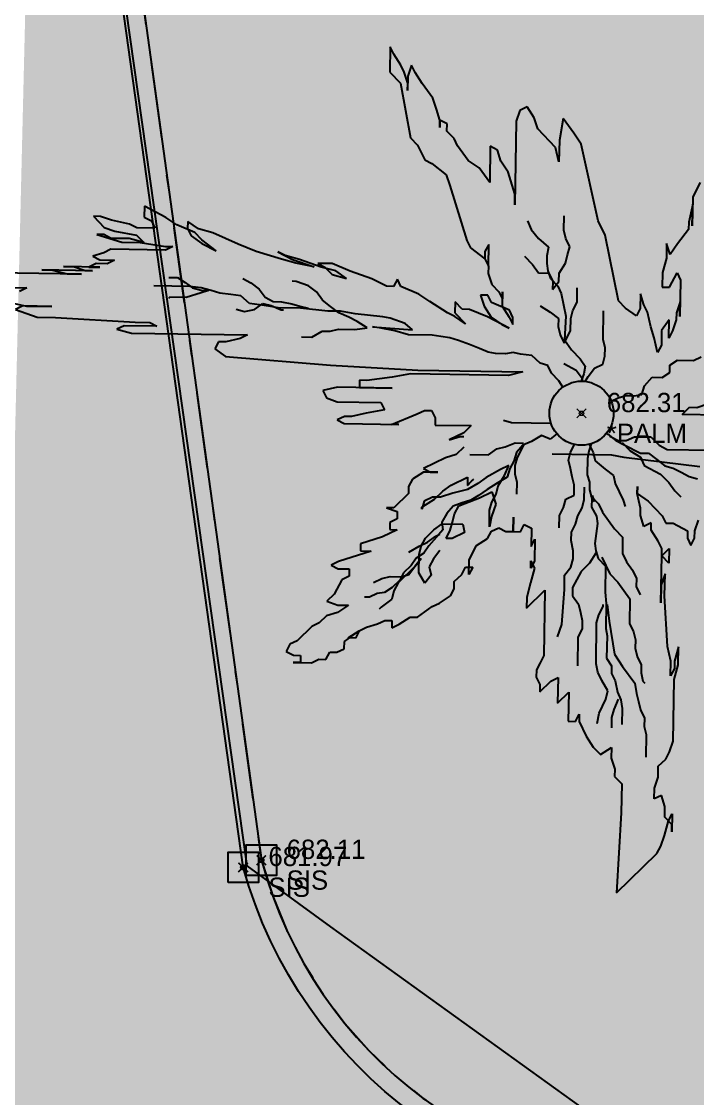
# Model space of a CAD drawing. Extents: x 350769 to 354978, y 6304672 to 6307963.
# Drawn here: x 352781.77 to 352786.23, y 6305576.88 to 6305583.98 of the extents above; entities that cross this region are included whole.
import ezdxf

# ---------------------------------------------------------------- set-up
doc = ezdxf.new("R2010")
doc.units = 0
doc.header["$PDMODE"] = 35
doc.header["$PDSIZE"] = 0.03
doc.linetypes.add('CONTINUOS', pattern=[0])
doc.linetypes.add('JPG_DASHDOT', pattern=[1, 0.5, -0.25, 0, -0.25])
doc.layers.get('0').update_dxf_attribs({"linetype": 'CONTINUOUS'})
for name, color, linetype in [('03_S2_Pav ext_Borde vereda', 7, 'CONTINUOUS'), ('1-PAVIMENTO', 161, 'CONTINUOUS'), ('1-SOLERA', 212, 'CONTINUOUS'), ('C-TINN', 5, 'CONTINUOUS'), ('C-TOPO-MINR', 8, 'CONTINUOUS'), ('TOP-URB-SOLERAS', 2, 'JPG_DASHDOT'), ('V-NODE DIC 2005', 4, 'CONTINUOUS'), ('V-NODE-TEXT DIC 2005', 2, 'CONTINUOUS'), ('Z-PALM', 253, 'CONTINUOUS')]:
    doc.layers.add(name, color=color, linetype=linetype)
doc.layers.add('0_ASD_TOPOGRAFIA_ELEMENTOS', color=9, linetype='CONTINUOS', lineweight=5, true_color=0xbdbdbd)

# ---------------------------------------------------------------- blocks, each defined once
blk = doc.blocks.new('PALM')
at = {"layer": 'Z-PALM', "color": 9, "true_color": 0xbdbdbd}
for p, q in [((-1.2753, 2.3462), (-1.2992, 2.394)), ((-1.2992, 2.394), (-1.2992, 2.2266)), ((-1.2275, 2.2744), (-1.2753, 2.3462)), ((-1.2035, 2.2266), (-1.2275, 2.2744)), ((-1.1557, 2.2744), (-1.1796, 2.2027)), ((-1.1317, 2.2266), (-1.1557, 2.2744)), ((-1.2992, 2.2266), (-1.2275, 2.1548)), ((-1.1796, 2.1548), (-1.2035, 2.2266)), ((-1.1796, 2.2027), (-1.1796, 2.107)), ((-1.0839, 2.1548), (-1.1317, 2.2266)), ((-1.2275, 2.1548), (-1.1557, 1.7961)), ((-1.1796, 2.107), (-1.1796, 2.1548)), ((-1.0121, 2.0592), (-1.0839, 2.1548)), ((-0.9882, 1.9874), (-1.0121, 2.0592)), ((-0.9642, 1.9157), (-0.9882, 1.9874)), ((-0.4378, 1.9874), (-0.4618, 1.9157)), ((-0.39, 2.0113), (-0.4378, 1.9874)), ((-0.3421, 1.9396), (-0.39, 2.0113)), ((-0.9164, 1.8918), (-0.9642, 1.9157)), ((-0.9642, 1.9157), (-0.9642, 1.8678)), ((-0.9642, 1.8678), (-0.9642, 1.9157)), ((-0.4618, 1.9157), (-0.4618, 1.3656)), ((-0.3182, 1.8678), (-0.3421, 1.9396)), ((-0.1507, 1.9396), (-0.1746, 1.7961)), ((-0.0789, 1.8439), (-0.1507, 1.9396)), ((-0.9164, 1.8439), (-0.9164, 1.8918)), ((-0.1986, 1.7483), (-0.3182, 1.8678)), ((-1.1557, 1.7961), (-1.1078, 1.7483)), ((-0.8685, 1.7961), (-0.9164, 1.8439)), ((-0.8446, 1.7483), (-0.8685, 1.7961)), ((-0.1746, 1.7961), (-0.1746, 1.6526)), ((-0.0311, 1.7722), (-0.0789, 1.8439)), ((-1.1078, 1.7483), (-1.06, 1.6526)), ((-0.7728, 1.6526), (-0.8446, 1.7483)), ((-0.5814, 1.7243), (-0.6293, 1.7483)), ((-0.6293, 1.7483), (-0.6293, 1.5091)), ((-0.5575, 1.6526), (-0.5814, 1.7243)), ((-0.1746, 1.6526), (-0.1986, 1.7483)), ((0.0886, 1.2699), (-0.0311, 1.7722)), ((-1.06, 1.6526), (-1.0121, 1.6287)), ((-0.701, 1.6048), (-0.7728, 1.6526)), ((-0.5096, 1.5808), (-0.5575, 1.6526)), ((-1.0121, 1.6287), (-0.9164, 1.5569)), ((-0.6293, 1.5091), (-0.701, 1.6048)), ((-0.4618, 1.4374), (-0.5096, 1.5808)), ((-0.9164, 1.5569), (-0.8925, 1.4852)), ((0.7586, 1.533), (0.7107, 1.4374)), ((-0.8925, 1.4852), (-0.7728, 1.1264)), ((-0.4618, 1.3656), (-0.4618, 1.4374)), ((0.7107, 1.4374), (0.7107, 1.246)), ((0.7107, 1.3895), (0.6868, 1.2699)), ((0.7107, 1.246), (0.7107, 1.3895)), ((-2.7588, 1.246), (-2.9024, 1.3178)), ((-2.9024, 1.3178), (-2.9024, 1.246)), ((-0.1353, 1.2036), (-0.1353, 1.2983)), ((-3.1895, 1.246), (-3.2374, 1.246)), ((-3.2374, 1.246), (-3.1656, 1.1743)), ((-3.1178, 1.2221), (-3.1895, 1.246)), ((-2.9981, 1.1982), (-3.1178, 1.2221)), ((-2.9024, 1.246), (-2.8545, 1.2221)), ((-2.8545, 1.2221), (-2.8306, 1.1743)), ((-2.6871, 1.1982), (-2.7588, 1.246)), ((-2.5435, 1.1743), (-2.6153, 1.2221)), ((-2.6153, 1.2221), (-2.6153, 1.1743)), ((-0.3755, 1.2623), (-0.3508, 1.2048)), ((0.1364, 1.1743), (0.0886, 1.2699)), ((0.6868, 1.2221), (0.615, 1.1264)), ((0.6868, 1.2699), (0.6868, 1.2221)), ((-3.1656, 1.1743), (-3.0938, 1.1504)), ((-3.0938, 1.1504), (-2.9503, 1.1264)), ((-2.9503, 1.1743), (-2.9981, 1.1982)), ((-2.8306, 1.1743), (-2.9503, 1.1743)), ((-2.5674, 1.1504), (-2.6871, 1.1982)), ((-2.6153, 1.1743), (-2.5913, 1.1264)), ((-2.5196, 1.1025), (-2.5674, 1.1504)), ((-2.4478, 1.1504), (-2.5435, 1.1743)), ((-2.2803, 1.0786), (-2.4478, 1.1504)), ((-0.3508, 1.2048), (-0.3015, 1.1473)), ((-0.3015, 1.1473), (-0.2358, 1.0899)), ((-0.1218, 1.1495), (-0.1353, 1.2036)), ((-0.0947, 1.0954), (-0.1218, 1.1495)), ((0.2321, 0.7438), (0.1364, 1.1743)), ((-3.1656, 1.1264), (-3.2135, 1.1264)), ((-3.2135, 1.1264), (-3.046, 1.0786)), ((-3.1178, 1.1025), (-3.1656, 1.1264)), ((-2.9981, 1.1025), (-3.1178, 1.1025)), ((-3.046, 1.0786), (-2.9263, 1.0786)), ((-2.9024, 1.0786), (-2.9981, 1.1025)), ((-2.9503, 1.1264), (-2.9024, 1.0786)), ((-2.9263, 1.0786), (-2.7588, 1.0547)), ((-2.5913, 1.1264), (-2.5196, 1.0786)), ((-2.4238, 1.0308), (-2.5196, 1.1025)), ((-2.5196, 1.0786), (-2.4238, 1.0308)), ((-2.1606, 1.0308), (-2.2803, 1.0786)), ((-0.7728, 1.1264), (-0.7489, 1.0786)), ((-0.7489, 1.0786), (-0.6532, 1.0069)), ((-0.6293, 1.1025), (-0.6532, 1.0547)), ((-0.6293, 0.959), (-0.6293, 1.1025)), ((-0.2358, 1.0899), (-0.244, 1.0324)), ((-0.1082, 1.0413), (-0.0947, 1.0954)), ((0.5671, 1.0547), (0.5432, 1.1264)), ((0.5432, 1.1264), (0.5432, 1.0308)), ((0.615, 1.1264), (0.5671, 1.0547)), ((-3.1656, 1.0069), (-3.2374, 0.983)), ((-3.1178, 1.0308), (-3.1656, 1.0069)), ((-2.7588, 1.0308), (-3.1178, 1.0308)), ((-2.7588, 1.0547), (-2.711, 1.0547)), ((-2.711, 1.0547), (-2.7588, 1.0308)), ((-1.9931, 0.983), (-2.1606, 1.0308)), ((-1.9692, 1.0069), (-2.0171, 1.0308)), ((-2.0171, 1.0308), (-1.9214, 0.983)), ((-1.8735, 0.983), (-1.9692, 1.0069)), ((-0.6532, 1.0547), (-0.6532, 1.0069)), ((-0.6532, 1.0069), (-0.6293, 0.959)), ((-0.6532, 1.0069), (-0.6293, 0.959)), ((-0.3924, 1.0278), (-0.3383, 0.9737)), ((-0.244, 1.0324), (-0.244, 0.9831)), ((-0.1218, 0.9872), (-0.1082, 1.0413)), ((0.5432, 1.0308), (0.5193, 0.9351)), ((-3.2135, 0.9351), (-3.2613, 0.9112)), ((-3.2374, 0.983), (-3.1895, 0.959)), ((-3.1417, 0.9351), (-3.2135, 0.9351)), ((-3.1895, 0.959), (-3.0938, 0.959)), ((-3.0938, 0.959), (-3.1417, 0.9351)), ((-1.8974, 0.959), (-1.9931, 0.983)), ((-1.9214, 0.983), (-1.7778, 0.9351)), ((-1.7778, 0.9351), (-1.8974, 0.959)), ((-1.7299, 0.9351), (-1.8735, 0.983)), ((-1.6582, 0.959), (-1.7539, 0.959)), ((-1.7539, 0.959), (-1.706, 0.9351)), ((-1.6342, 0.9112), (-1.7299, 0.9351)), ((-1.706, 0.9351), (-1.6582, 0.8873)), ((-1.5385, 0.9112), (-1.6582, 0.959)), ((-0.6293, 0.959), (-0.6293, 0.9112)), ((-0.3383, 0.9737), (-0.2977, 0.9196)), ((-0.244, 0.9831), (-0.2358, 0.9338)), ((-0.2358, 0.9338), (-0.2194, 0.8846)), ((-0.1624, 0.9196), (-0.1218, 0.9872)), ((0.5193, 0.9351), (0.5193, 0.8395)), ((0.5671, 0.8395), (0.615, 0.9351)), ((0.615, 0.9351), (0.6389, 0.8873)), ((-3.3092, 0.8634), (-4.1945, 0.8634)), ((-3.2374, 0.8873), (-3.5724, 0.8873)), ((-3.5724, 0.8873), (-3.5006, 0.8873)), ((-3.5006, 0.8873), (-3.4049, 0.8634)), ((-3.1895, 0.9112), (-3.4288, 0.9112)), ((-3.4288, 0.9112), (-3.357, 0.9112)), ((-3.4049, 0.8634), (-3.3092, 0.8634)), ((-3.357, 0.9112), (-3.2852, 0.8873)), ((-3.2852, 0.8873), (-3.2374, 0.8873)), ((-3.2613, 0.9112), (-3.1895, 0.9112)), ((-2.7331, 0.8517), (-2.6756, 0.8517)), ((-2.6756, 0.8517), (-2.6263, 0.8189)), ((-2.246, 0.852), (-2.1919, 0.8249)), ((-1.6582, 0.8873), (-1.5624, 0.8634)), ((-1.5624, 0.8634), (-1.6342, 0.9112)), ((-1.3949, 0.8634), (-1.5385, 0.9112)), ((-1.2992, 0.8155), (-1.3949, 0.8634)), ((-1.2275, 0.8634), (-1.2514, 0.8155)), ((-1.2035, 0.8155), (-1.2275, 0.8634)), ((-0.6293, 0.9112), (-0.6053, 0.8395)), ((-0.2977, 0.9196), (-0.23, 0.9196)), ((-0.23, 0.9196), (-0.203, 0.8655)), ((-0.2194, 0.8846), (-0.1701, 0.8353)), ((-0.203, 0.8655), (-0.203, 0.8114)), ((-0.203, 0.8114), (-0.1624, 0.8655)), ((-0.1624, 0.8655), (-0.1624, 0.9196)), ((0.6389, 0.8873), (0.6389, 0.6481)), ((-2.5935, 0.7943), (-2.8317, 0.7943)), ((-2.6263, 0.8189), (-2.5771, 0.7861)), ((-2.5196, 0.7861), (-2.5935, 0.7943)), ((-2.5771, 0.7861), (-2.5196, 0.7696)), ((-2.4538, 0.7696), (-2.5196, 0.7861)), ((-2.1919, 0.8249), (-2.1378, 0.7844)), ((-2.1378, 0.7844), (-2.0972, 0.7303)), ((-1.8943, 0.8385), (-1.9213, 0.8385)), ((-1.8131, 0.8114), (-1.8943, 0.8385)), ((-1.759, 0.7708), (-1.8131, 0.8114)), ((-1.2514, 0.8155), (-1.2992, 0.8155)), ((-1.0839, 0.7677), (-1.2035, 0.8155)), ((-0.6053, 0.8395), (-0.5575, 0.7916)), ((-0.5575, 0.7916), (-0.5335, 0.7438)), ((-0.5335, 0.7438), (-0.5335, 0.7916)), ((-0.5335, 0.7916), (-0.5335, 0.696)), ((-0.1701, 0.8353), (-0.1455, 0.7861)), ((-0.1455, 0.7861), (-0.1126, 0.6383)), ((-0.0406, 0.7303), (-0.0406, 0.8249)), ((0.3996, 0.7199), (0.3757, 0.7916)), ((0.3757, 0.7916), (0.3757, 0.696)), ((0.5193, 0.8395), (0.5671, 0.8395)), ((-3.7638, 0.7677), (-3.6681, 0.7677)), ((-3.6681, 0.7677), (-3.7159, 0.7438)), ((-2.7249, 0.7204), (-2.7331, 0.7122)), ((-2.6181, 0.7204), (-2.7249, 0.7204)), ((-2.5196, 0.7532), (-2.6181, 0.7204)), ((-2.5196, 0.7696), (-2.4703, 0.7696)), ((-2.4703, 0.7696), (-2.5196, 0.7532)), ((-2.3963, 0.7532), (-2.4538, 0.7696)), ((-2.3224, 0.745), (-2.3963, 0.7532)), ((-2.2567, 0.7368), (-2.3224, 0.745)), ((-2.1992, 0.6875), (-2.2567, 0.7368)), ((-2.0972, 0.7303), (-2.0431, 0.7032)), ((-1.7184, 0.7167), (-1.759, 0.7708)), ((-1.6642, 0.6762), (-1.7184, 0.7167)), ((-1.0121, 0.7199), (-1.0839, 0.7677)), ((-0.8925, 0.6481), (-1.0121, 0.7199)), ((-0.7967, 0.672), (-0.8446, 0.7199)), ((-0.8446, 0.7199), (-0.8446, 0.6481)), ((-0.6293, 0.7677), (-0.6771, 0.7677)), ((-0.6771, 0.7677), (-0.6532, 0.696)), ((-0.6053, 0.7199), (-0.6293, 0.7677)), ((-0.4857, 0.672), (-0.6053, 0.7199)), ((-0.0677, 0.6762), (-0.0406, 0.7303)), ((0.28, 0.696), (0.2321, 0.7438)), ((0.4236, 0.672), (0.3996, 0.7199)), ((0.6389, 0.7438), (0.615, 0.672)), ((0.6389, 0.6481), (0.6389, 0.7438)), ((-3.7877, 0.672), (-3.6681, 0.6481)), ((-3.692, 0.6481), (-3.7399, 0.6242)), ((-3.5006, 0.6481), (-3.692, 0.6481)), ((-3.6681, 0.6481), (-3.5006, 0.6481)), ((-2.2866, 0.6491), (-2.2325, 0.6356)), ((-2.2325, 0.6356), (-2.1649, 0.6491)), ((-2.1335, 0.6793), (-2.1992, 0.6875)), ((-2.1649, 0.6491), (-2.1107, 0.6897)), ((-2.0595, 0.6711), (-2.1335, 0.6793)), ((-2.1107, 0.6897), (-2.0566, 0.6762)), ((-2.0102, 0.6629), (-2.0595, 0.6711)), ((-2.0566, 0.6762), (-1.989, 0.6491)), ((-2.0431, 0.7032), (-1.989, 0.7032)), ((-1.8624, 0.6629), (-2.0102, 0.6629)), ((-1.989, 0.7032), (-1.9213, 0.6897)), ((-1.989, 0.6491), (-1.9754, 0.6491)), ((-1.9213, 0.6897), (-1.8672, 0.6762)), ((-1.8672, 0.6762), (-1.8131, 0.6627)), ((-1.6816, 0.6465), (-1.8624, 0.6629)), ((-1.5995, 0.6465), (-1.6816, 0.6465)), ((-1.6101, 0.6356), (-1.6642, 0.6762)), ((-1.5009, 0.6301), (-1.5995, 0.6465)), ((-0.8446, 0.6242), (-0.8925, 0.6481)), ((-0.8446, 0.6481), (-0.7728, 0.5764)), ((-0.7489, 0.672), (-0.7967, 0.672)), ((-0.6293, 0.6242), (-0.7489, 0.672)), ((-0.6532, 0.696), (-0.6053, 0.6242)), ((-0.5335, 0.696), (-0.4857, 0.6242)), ((-0.4618, 0.6242), (-0.4857, 0.672)), ((-0.2841, 0.7032), (-0.2165, 0.6627)), ((-0.2165, 0.6627), (-0.1624, 0.6221)), ((-0.0812, 0.6221), (-0.0677, 0.6762)), ((0.1353, 0.4868), (0.1353, 0.6762)), ((0.3518, 0.6481), (0.28, 0.696)), ((0.3757, 0.696), (0.3518, 0.6481)), ((0.4475, 0.5764), (0.4236, 0.672)), ((0.615, 0.672), (0.615, 0.6242)), ((-3.7399, 0.6242), (-3.5963, 0.5764)), ((-3.5963, 0.5764), (-3.4767, 0.5764)), ((-3.4767, 0.5764), (-2.9503, 0.5525)), ((-1.5425, 0.6086), (-1.6101, 0.6356)), ((-1.4883, 0.5815), (-1.5425, 0.6086)), ((-1.3202, 0.6136), (-1.5009, 0.6301)), ((-1.4207, 0.5409), (-1.4883, 0.5815)), ((-1.2709, 0.6054), (-1.3202, 0.6136)), ((-1.1723, 0.5726), (-1.2709, 0.6054)), ((-1.123, 0.5315), (-1.1723, 0.5726)), ((-0.7728, 0.5764), (-0.8446, 0.6242)), ((-0.4857, 0.5525), (-0.6293, 0.6242)), ((-0.6053, 0.6242), (-0.5335, 0.5764)), ((-0.5335, 0.5764), (-0.4857, 0.5525)), ((-0.4857, 0.6242), (-0.4618, 0.5764)), ((-0.4618, 0.5764), (-0.4618, 0.6242)), ((-0.1624, 0.6221), (-0.1624, 0.568)), ((-0.1624, 0.568), (-0.1488, 0.5139)), ((-0.1126, 0.6383), (-0.1208, 0.4823)), ((-0.0812, 0.5409), (-0.0812, 0.6221)), ((0.4714, 0.5046), (0.4475, 0.5764)), ((0.5671, 0.6242), (0.5193, 0.5525)), ((0.5671, 0.5046), (0.5671, 0.6242)), ((0.615, 0.6242), (0.5911, 0.5525)), ((-3.022, 0.5286), (-3.0699, 0.5046)), ((-3.0699, 0.5046), (-2.9742, 0.4807)), ((-2.8067, 0.5286), (-3.022, 0.5286)), ((-2.9503, 0.5525), (-2.8545, 0.5525)), ((-2.8545, 0.5525), (-2.8067, 0.5286)), ((-1.786, 0.4733), (-1.7184, 0.5139)), ((-1.7184, 0.5139), (-1.6642, 0.5139)), ((-1.6642, 0.5139), (-1.6101, 0.5274)), ((-1.6101, 0.5274), (-1.5019, 0.5274)), ((-1.5019, 0.5274), (-1.4207, 0.5409)), ((-1.3284, 0.5397), (-1.3859, 0.5479)), ((-1.3859, 0.5479), (-1.123, 0.5315)), ((-1.238, 0.5233), (-1.3284, 0.5397)), ((-1.1477, 0.4987), (-1.238, 0.5233)), ((-0.9916, 0.4987), (-1.1477, 0.4987)), ((-0.9341, 0.4905), (-0.9916, 0.4987)), ((-0.1488, 0.5139), (-0.1218, 0.4598)), ((-0.1218, 0.4598), (-0.0812, 0.5409)), ((0.4954, 0.409), (0.4714, 0.5046)), ((0.5193, 0.5525), (0.5193, 0.4568)), ((0.5911, 0.5525), (0.5671, 0.5046)), ((-2.9742, 0.4807), (-2.2085, 0.4807)), ((-2.3999, 0.4329), (-2.4238, 0.3851)), ((-2.3521, 0.4329), (-2.3999, 0.4329)), ((-2.2563, 0.4568), (-2.3521, 0.4329)), ((-2.2085, 0.4807), (-2.2563, 0.4568)), ((-1.8537, 0.4733), (-1.786, 0.4733)), ((-0.8766, 0.4823), (-0.9341, 0.4905)), ((-0.8191, 0.4658), (-0.8766, 0.4823)), ((-0.7451, 0.4412), (-0.8191, 0.4658)), ((-0.6794, 0.4166), (-0.7451, 0.4412)), ((-0.1208, 0.4823), (-0.0715, 0.4166)), ((0.1488, 0.4328), (0.1353, 0.4868)), ((0.1488, 0.3787), (0.1488, 0.4328)), ((0.5193, 0.4568), (0.4954, 0.409)), ((-2.4238, 0.3851), (-2.3521, 0.3372)), ((-0.6219, 0.3919), (-0.6794, 0.4166)), ((-0.5726, 0.3837), (-0.6219, 0.3919)), ((-0.5069, 0.3837), (-0.5726, 0.3837)), ((-0.4576, 0.3919), (-0.5069, 0.3837)), ((-0.4083, 0.3837), (-0.4576, 0.3919)), ((-0.3344, 0.3755), (-0.4083, 0.3837)), ((-0.2769, 0.3263), (-0.3344, 0.3755)), ((-0.0715, 0.4166), (-0.014, 0.3591)), ((-0.014, 0.3591), (0.0188, 0.3098)), ((0.1353, 0.3246), (0.1488, 0.3787)), ((0.5775, 0.3263), (0.6267, 0.3591)), ((0.6267, 0.3591), (0.7335, 0.3591)), ((0.7335, 0.3591), (0.7828, 0.3837)), ((-2.3521, 0.3372), (-1.6582, 0.2894)), ((-1.6582, 0.2894), (-1.0839, 0.2655)), ((-0.2276, 0.3098), (-0.2769, 0.3263)), ((-0.203, 0.2606), (-0.2276, 0.3098)), ((-0.1218, 0.3246), (-0.0406, 0.284)), ((-0.0406, 0.284), (0, 0.2299)), ((0.0188, 0.3098), (0.0106, 0.2606)), ((0.0406, 0.2434), (0.0812, 0.2975)), ((0.0812, 0.2975), (0.1353, 0.3246)), ((0.5775, 0.277), (0.5775, 0.3263)), ((-1.2514, 0.2176), (-1.4189, 0.1937)), ((-1.1317, 0.2416), (-1.2514, 0.2176)), ((-0.4857, 0.2416), (-1.1317, 0.2416)), ((-1.0839, 0.2655), (-0.39, 0.2655)), ((-0.39, 0.2655), (-0.4857, 0.2416)), ((-0.1537, 0.2113), (-0.203, 0.2606)), ((0.0106, 0.2606), (-0.0058, 0.2113)), ((0, 0.2299), (0, 0.2113)), ((0.0207, 0.2103), (0.0406, 0.2434)), ((0.4132, 0.1867), (0.4624, 0.2441)), ((0.4624, 0.2441), (0.5282, 0.2441)), ((0.5282, 0.2441), (0.5775, 0.277)), ((-1.6103, 0.1459), (-1.706, 0.122)), ((-1.2514, 0.1459), (-1.6103, 0.1459)), ((-1.4189, 0.1937), (-1.4667, 0.1937)), ((-1.4667, 0.1937), (-1.4667, 0.1459)), ((-1.4667, 0.1459), (-1.2514, 0.1459)), ((-0.1259, 0.1697), (-0.1537, 0.2113)), ((-0.0058, 0.2113), (-0.0058, 0.2112)), ((0.3967, 0.1292), (0.4132, 0.1867)), ((-1.706, 0.122), (-1.6821, 0.0742)), ((-1.6821, 0.0742), (-1.6103, 0.0502)), ((0.1949, 0.0817), (0.2406, 0.1046)), ((0.2406, 0.1046), (0.2899, 0.121)), ((0.2899, 0.121), (0.3474, 0.121)), ((0.3474, 0.121), (0.3967, 0.1292)), ((0.7586, 0.0502), (0.8303, 0.0742)), ((-1.6103, 0.0502), (-1.3232, 0.0502)), ((-1.2992, 0.0024), (-1.4189, -0.0215)), ((-1.3232, 0.0502), (-1.2992, 0.0024)), ((-1.0839, -0.0215), (-1.036, 0.0024)), ((-1.036, 0.0024), (-0.9882, 0.0024)), ((-0.9882, 0.0024), (-0.9642, -0.0454)), ((0.6629, 0.0024), (0.7107, 0.0502)), ((0.9021, 0.0024), (0.6629, 0.0024)), ((0.7107, 0.0502), (0.7586, 0.0502)), ((-1.5624, -0.0454), (-1.6103, -0.0693)), ((-1.6103, -0.0693), (-1.5624, -0.0933)), ((-1.5146, -0.0454), (-1.5624, -0.0454)), ((-1.4189, -0.0215), (-1.5146, -0.0454)), ((-1.2514, -0.0933), (-1.0839, -0.0215)), ((-0.9642, -0.0454), (-0.9642, -0.0933)), ((-0.5142, -0.0541), (-0.46, -0.0676)), ((-0.46, -0.0676), (-0.2002, -0.0676)), ((-1.5624, -0.0933), (-1.2035, -0.0933)), ((-1.2035, -0.0933), (-1.2514, -0.0933)), ((-0.9642, -0.0933), (-0.725, -0.0933)), ((-0.7728, -0.1411), (-0.8685, -0.1889)), ((-0.725, -0.0933), (-0.7728, -0.1411)), ((-0.1596, -0.1385), (-0.203, -0.1746)), ((0.1663, -0.1304), (0.1759, -0.1352)), ((0.1759, -0.1352), (0.23, -0.1758)), ((-0.8685, -0.1889), (-0.7967, -0.165)), ((-0.7967, -0.165), (-0.7728, -0.165)), ((-0.5006, -0.2299), (-0.433, -0.2029)), ((-0.433, -0.2029), (-0.3789, -0.2029)), ((-0.3262, -0.191), (-0.3837, -0.2157)), ((-0.2605, -0.15), (-0.3262, -0.191)), ((-0.203, -0.1746), (-0.2605, -0.15)), ((-0.0677, -0.2569), (-0.0426, -0.207)), ((0.0678, -0.2001), (0.0517, -0.2485)), ((0.0547, -0.2041), (0.0812, -0.2569)), ((0.1894, -0.1488), (0.2435, -0.1758)), ((0.23, -0.1758), (0.2841, -0.2029)), ((0.2435, -0.1758), (0.2977, -0.1758)), ((0.2706, -0.1893), (0.3247, -0.2434)), ((0.2841, -0.2029), (0.3924, -0.2569)), ((0.2977, -0.1758), (0.3518, -0.1488)), ((0.3518, -0.1488), (0.46, -0.1488)), ((0.46, -0.1488), (0.5142, -0.2029)), ((0.5142, -0.2029), (0.5683, -0.2299)), ((-0.7728, -0.2368), (-0.8207, -0.2846)), ((-0.6089, -0.284), (-0.5547, -0.2434)), ((-0.5547, -0.2434), (-0.5006, -0.2299)), ((-0.4248, -0.2649), (-0.4412, -0.3224)), ((-0.3837, -0.2157), (-0.4248, -0.2649)), ((-0.3789, -0.2164), (-0.4194, -0.2975)), ((-0.1894, -0.2705), (0.203, -0.2705)), ((-0.0812, -0.311), (-0.0677, -0.2569)), ((0.0517, -0.2485), (0.0435, -0.2978)), ((0.0812, -0.2569), (0.0947, -0.311)), ((0.203, -0.2705), (0.2841, -0.284)), ((0.3247, -0.2434), (0.3924, -0.284)), ((0.3924, -0.2569), (0.4465, -0.2569)), ((0.4465, -0.2569), (0.5006, -0.2975)), ((0.5683, -0.2299), (0.8524, -0.2299)), ((-0.8925, -0.3085), (-1.036, -0.3802)), ((-0.8207, -0.2846), (-0.8925, -0.3085)), ((-0.7306, -0.284), (-0.6089, -0.284)), ((-0.4736, -0.3516), (-0.5277, -0.3787)), ((-0.5006, -0.4192), (-0.4736, -0.3516)), ((-0.4412, -0.3224), (-0.4658, -0.3717)), ((-0.4194, -0.2975), (-0.433, -0.3516)), ((-0.433, -0.3516), (-0.433, -0.4057)), ((-0.0677, -0.3651), (-0.0812, -0.311)), ((0.0435, -0.2978), (0.0435, -0.4045)), ((0.0947, -0.311), (0.1624, -0.3651)), ((0.2841, -0.284), (0.7848, -0.3381)), ((0.3924, -0.284), (0.4194, -0.3381)), ((0.4194, -0.3381), (0.5277, -0.3922)), ((0.5006, -0.2975), (0.5547, -0.3381)), ((0.5547, -0.3381), (0.6089, -0.3516)), ((0.6089, -0.3516), (0.663, -0.3787)), ((-1.036, -0.4042), (-1.1078, -0.452)), ((-1.036, -0.3802), (-0.9882, -0.4042)), ((-0.9403, -0.4042), (-1.036, -0.4042)), ((-0.9882, -0.4042), (-0.9403, -0.4042)), ((-0.5277, -0.3787), (-0.6224, -0.4328)), ((-0.5412, -0.4868), (-0.5006, -0.4192)), ((-0.4658, -0.3717), (-0.4823, -0.4291)), ((-0.433, -0.4057), (-0.4194, -0.4598)), ((-0.0541, -0.4192), (-0.0677, -0.3651)), ((-0.0406, -0.4733), (-0.0541, -0.4192)), ((0.0435, -0.4045), (0.0599, -0.4538)), ((0.1624, -0.3651), (0.2165, -0.4057)), ((0.2165, -0.4057), (0.23, -0.4598)), ((0.5277, -0.3922), (0.5818, -0.4463)), ((0.663, -0.3787), (0.7171, -0.4057)), ((0.7171, -0.4057), (0.7712, -0.4192)), ((-1.1078, -0.452), (-1.1317, -0.4998)), ((-0.9065, -0.5274), (-0.8524, -0.4868)), ((-0.8524, -0.4868), (-0.7442, -0.4328)), ((-0.7442, -0.4328), (-0.7442, -0.4868)), ((-0.7442, -0.4868), (-0.7171, -0.4598)), ((-0.6765, -0.4733), (-0.7442, -0.5139)), ((-0.7171, -0.4598), (-0.7036, -0.4463)), ((-0.6224, -0.4328), (-0.6765, -0.4733)), ((-0.548, -0.4702), (-0.6137, -0.5112)), ((-0.5547, -0.5409), (-0.5412, -0.4868)), ((-0.4823, -0.4291), (-0.548, -0.4702)), ((-0.4194, -0.4598), (-0.4194, -0.5409)), ((-0.0406, -0.5409), (-0.0406, -0.4733)), ((0.0271, -0.568), (0.0271, -0.4868)), ((0.0599, -0.4538), (0.0599, -0.503)), ((0.23, -0.4598), (0.2841, -0.568)), ((0.3757, -0.5237), (0.3757, -0.4759)), ((0.3757, -0.4759), (0.3757, -0.5237)), ((0.5818, -0.4463), (0.6224, -0.5004)), ((-1.1317, -0.5477), (-1.2275, -0.6433)), ((-1.1317, -0.4998), (-1.1317, -0.5477)), ((-0.9607, -0.5815), (-0.9065, -0.5274)), ((-0.8389, -0.5409), (-0.9201, -0.568)), ((-0.7442, -0.5139), (-0.8389, -0.5409)), ((-0.6712, -0.5523), (-0.7205, -0.5851)), ((-0.6137, -0.5112), (-0.6712, -0.5523)), ((-0.663, -0.568), (-0.5818, -0.5274)), ((-0.5818, -0.5274), (-0.5547, -0.6086)), ((-0.5818, -0.595), (-0.5547, -0.5409)), ((-0.0947, -0.568), (-0.0406, -0.5409)), ((0.0599, -0.503), (0.0764, -0.5605)), ((0.0677, -0.5409), (0.1218, -0.595)), ((0.0764, -0.5605), (0.0764, -0.618)), ((0.0947, -0.5815), (0.0812, -0.5409)), ((0.3996, -0.6194), (0.3757, -0.5237)), ((0.3757, -0.5237), (0.4475, -0.5716)), ((0.6224, -0.5004), (0.663, -0.5409)), ((-1.0418, -0.6356), (-0.9607, -0.5815)), ((-1.0283, -0.595), (-1.0418, -0.6491)), ((-1.0418, -0.6491), (-1.0418, -0.6356)), ((-0.9742, -0.568), (-1.0283, -0.595)), ((-0.9201, -0.568), (-0.9742, -0.568)), ((-0.8355, -0.6262), (-0.8766, -0.6755)), ((-0.778, -0.6016), (-0.8355, -0.6262)), ((-0.8254, -0.6762), (-0.7983, -0.6221)), ((-0.7983, -0.6221), (-0.7306, -0.595)), ((-0.7205, -0.5851), (-0.778, -0.6016)), ((-0.7306, -0.595), (-0.663, -0.568)), ((-0.5953, -0.6491), (-0.5818, -0.595)), ((-0.5547, -0.6086), (-0.5818, -0.6897)), ((-0.1353, -0.6762), (-0.1082, -0.6221)), ((-0.1082, -0.6221), (-0.0947, -0.568)), ((-0.0135, -0.6762), (0.0135, -0.6221)), ((0.0135, -0.6221), (0.0271, -0.568)), ((0.0764, -0.618), (0.1092, -0.6755)), ((0.1218, -0.595), (0.1488, -0.6491)), ((0.2841, -0.568), (0.2977, -0.6086)), ((0.3996, -0.6672), (0.3996, -0.6194)), ((0.4475, -0.5716), (0.5432, -0.6672)), ((-1.2275, -0.6433), (-1.2753, -0.6433)), ((-1.2753, -0.6433), (-1.2035, -0.6672)), ((-1.2035, -0.6672), (-1.2035, -0.7151)), ((-0.8766, -0.6755), (-0.9094, -0.7329)), ((-0.8389, -0.7303), (-0.8254, -0.6762)), ((-0.5953, -0.7573), (-0.5953, -0.6491)), ((-0.5818, -0.6897), (-0.5953, -0.7573)), ((-0.4378, -0.7868), (-0.4378, -0.6912)), ((-0.4378, -0.6912), (-0.4378, -0.7868)), ((-0.1353, -0.7573), (-0.1353, -0.6762)), ((-0.0271, -0.7303), (-0.0135, -0.6762)), ((0.1092, -0.6755), (0.1174, -0.7247)), ((0.1488, -0.6491), (0.23, -0.7573)), ((0.4236, -0.739), (0.3996, -0.6672)), ((0.5432, -0.6672), (0.5671, -0.7151)), ((0.7586, -0.7629), (0.7825, -0.6912)), ((-1.2035, -0.7151), (-1.2514, -0.739)), ((-1.2514, -0.739), (-1.2514, -0.7868)), ((-0.9607, -0.7844), (-0.9065, -0.7438)), ((-0.9094, -0.7329), (-0.9012, -0.7822)), ((-0.9065, -0.7438), (-0.7712, -0.7438)), ((-0.8524, -0.7844), (-0.8389, -0.7303)), ((-0.7712, -0.7438), (-0.7577, -0.7979)), ((-0.5814, -0.7868), (-0.5335, -0.7629)), ((-0.5335, -0.7629), (-0.4857, -0.7868)), ((-0.39, -0.7868), (-0.366, -0.739)), ((-0.366, -0.739), (-0.3182, -0.7629)), ((-0.3182, -0.7629), (-0.3182, -0.8825)), ((-0.0541, -0.7844), (-0.0271, -0.7303)), ((0.1174, -0.7247), (0.1092, -0.7904)), ((0.23, -0.7573), (0.2841, -0.8114)), ((0.4714, -0.7151), (0.4236, -0.739)), ((0.4714, -0.7629), (0.4714, -0.7151)), ((0.5193, -0.8346), (0.4714, -0.7629)), ((0.5671, -0.7151), (0.615, -0.7151)), ((0.615, -0.7151), (0.7107, -0.7629)), ((0.7107, -0.7629), (0.7107, -0.8107)), ((0.7586, -0.8107), (0.7586, -0.7629)), ((-1.2992, -0.8346), (-1.4428, -0.8825)), ((-1.2035, -0.7868), (-1.2992, -0.8346)), ((-1.2514, -0.7868), (-1.2035, -0.7868)), ((-1.0418, -0.8926), (-1.0148, -0.8385)), ((-1.0148, -0.8385), (-0.9607, -0.7844)), ((-1.0012, -0.8655), (-0.9471, -0.8249)), ((-0.9423, -0.8315), (-0.9916, -0.8889)), ((-0.9471, -0.8249), (-0.9201, -0.8114)), ((-0.9012, -0.7822), (-0.9423, -0.8315)), ((-0.8795, -0.8385), (-0.8524, -0.7844)), ((-0.8389, -0.8385), (-0.8795, -0.8385)), ((-0.7577, -0.7979), (-0.8389, -0.8385)), ((-0.6771, -0.8825), (-0.6053, -0.8346)), ((-0.6053, -0.8346), (-0.5814, -0.7868)), ((-0.4857, -0.7868), (-0.4378, -0.7868)), ((-0.4378, -0.7868), (-0.39, -0.7868)), ((-0.3182, -0.8825), (-0.2943, -0.8346)), ((-0.2943, -0.8346), (-0.2943, -0.9781)), ((-0.0541, -0.8385), (-0.0541, -0.7844)), ((-0.0406, -0.9061), (-0.0541, -0.8385)), ((0.1092, -0.7904), (0.101, -0.8561)), ((0.2841, -0.8114), (0.2841, -0.9196)), ((0.5432, -0.8825), (0.5193, -0.8346)), ((0.7107, -0.8107), (0.7346, -0.8586)), ((0.7346, -0.8586), (0.7586, -0.8107)), ((-1.4428, -0.8825), (-1.4428, -0.9303)), ((-1.123, -0.9331), (-1.0554, -0.8926)), ((-1.0554, -0.8926), (-1.0012, -0.8655)), ((-1.0554, -0.9466), (-1.0418, -0.8926)), ((-0.9916, -0.8889), (-1.0244, -0.9382)), ((-0.9201, -0.9196), (-0.9607, -0.9737)), ((-0.725, -0.9781), (-0.6771, -0.8825)), ((-0.0406, -0.9602), (-0.0406, -0.9061)), ((0.1082, -0.9196), (0.0677, -0.9872)), ((0.101, -0.8561), (0.1092, -0.9054)), ((0.1092, -0.9054), (0.1256, -0.9546)), ((0.2841, -0.9196), (0.3112, -0.9737)), ((0.5432, -0.9303), (0.5911, -0.8825)), ((0.5432, -0.9303), (0.5432, -0.8825)), ((0.5911, -0.8825), (0.5911, -0.9781)), ((-1.371, -0.9303), (-1.5864, -1.0021)), ((-1.4428, -0.9303), (-1.371, -0.9303)), ((-1.0737, -0.971), (-1.1066, -1.0203)), ((-1.0824, -1.0278), (-1.0418, -0.9737)), ((-1.0418, -0.9737), (-1.0824, -1.0278)), ((-1.0244, -0.9382), (-1.0737, -0.971)), ((-1.0554, -1.0684), (-1.0554, -0.9466)), ((-0.9607, -0.9737), (-0.9877, -1.0278)), ((-0.725, -1.0738), (-0.725, -0.9781)), ((-0.2943, -0.9781), (-0.3182, -1.026)), ((-0.3182, -1.026), (-0.3182, -0.9781)), ((-0.3182, -0.9781), (-0.2943, -1.026)), ((-0.0541, -1.0143), (-0.0406, -0.9602)), ((0.0677, -0.9872), (0.0135, -1.0413)), ((0.1256, -0.9546), (0.1749, -1.0039)), ((0.1488, -0.9466), (0.1759, -1.0007)), ((0.3112, -0.9737), (0.3518, -1.0278)), ((0.5432, -1.2412), (0.5432, -0.9303)), ((0.5911, -0.9781), (0.5432, -0.9303)), ((-1.5864, -1.0021), (-1.6342, -1.026)), ((-1.6342, -1.026), (-1.5864, -1.0499)), ((-1.5864, -1.0499), (-1.5146, -1.0499)), ((-1.5146, -1.0499), (-1.5146, -1.0977)), ((-1.0824, -1.0278), (-1.1907, -1.136)), ((-1.1066, -1.0203), (-1.1559, -1.0696)), ((-1.123, -1.0819), (-1.0824, -1.0278)), ((-0.9877, -1.0278), (-0.9742, -1.0819)), ((-0.7728, -1.0738), (-0.7489, -1.026)), ((-0.7489, -1.026), (-0.701, -1.026)), ((-0.701, -1.026), (-0.725, -1.0738)), ((-0.2943, -1.026), (-0.3182, -1.1216)), ((-0.0947, -1.0684), (-0.0541, -1.0143)), ((0.0135, -1.0413), (-0.0135, -1.0954)), ((0.1749, -1.0039), (0.1749, -1.1763)), ((0.1759, -1.0007), (0.203, -1.0548)), ((0.203, -1.0548), (0.2571, -1.1089)), ((0.3518, -1.0278), (0.3789, -1.0819)), ((0.5671, -1.0499), (0.5432, -1.1216)), ((0.5671, -1.1934), (0.5671, -1.0499)), ((-1.5624, -1.1216), (-1.6103, -1.2173)), ((-1.5146, -1.0977), (-1.5624, -1.1216)), ((-1.353, -1.136), (-1.2989, -1.1089)), ((-1.2989, -1.1089), (-1.2448, -1.0954)), ((-1.2448, -1.0954), (-1.1771, -1.0954)), ((-1.1805, -1.1188), (-1.2298, -1.1681)), ((-1.1559, -1.0696), (-1.1805, -1.1188)), ((-1.1771, -1.0954), (-1.123, -1.0819)), ((-1.0148, -1.136), (-1.0554, -1.0684)), ((-0.9742, -1.0819), (-1.0148, -1.136)), ((-0.8207, -1.1216), (-0.7728, -1.0738)), ((-0.8207, -1.1695), (-0.8207, -1.1216)), ((-0.3182, -1.1216), (-0.3421, -1.2173)), ((-0.0947, -1.163), (-0.0947, -1.0684)), ((-0.0135, -1.0954), (-0.0406, -1.1495)), ((0.2571, -1.1089), (0.3383, -1.2171)), ((0.3789, -1.0819), (0.3789, -1.136)), ((0.5432, -1.1216), (0.5432, -1.2412)), ((-1.2791, -1.2009), (-1.3284, -1.2092)), ((-1.2298, -1.1681), (-1.2791, -1.2009)), ((-1.2177, -1.1901), (-1.2313, -1.2442)), ((-1.1907, -1.136), (-1.2177, -1.1901)), ((-0.8446, -1.2173), (-0.8207, -1.1695)), ((-0.3421, -1.289), (-0.2225, -1.1695)), ((-0.2225, -1.1695), (-0.2225, -1.6)), ((-0.1082, -1.3929), (-0.0947, -1.163)), ((-0.0406, -1.1495), (-0.0406, -1.2036)), ((-0.0406, -1.2036), (0, -1.2577)), ((0.1749, -1.1763), (0.1831, -1.2502)), ((0.3789, -1.136), (0.4059, -1.1901)), ((0.5911, -1.5282), (0.5671, -1.1934)), ((-1.6103, -1.2173), (-1.6582, -1.2651)), ((-1.6582, -1.2651), (-1.5864, -1.289)), ((-1.3777, -1.2338), (-1.4105, -1.2338)), ((-1.3284, -1.2092), (-1.3777, -1.2338)), ((-1.2313, -1.2442), (-1.2989, -1.2983)), ((-0.9642, -1.289), (-0.9164, -1.2651)), ((-0.9164, -1.2651), (-0.8446, -1.2173)), ((-0.3421, -1.2173), (-0.3421, -1.289)), ((0, -1.2577), (0.0135, -1.3118)), ((0.1353, -1.3253), (0.1624, -1.2712)), ((0.1624, -1.2712), (0.1624, -1.2577)), ((0.1831, -1.2502), (0.1831, -1.4144)), ((0.1894, -1.2577), (0.203, -1.3659)), ((0.3383, -1.2171), (0.3383, -1.3794)), ((-1.5864, -1.3369), (-1.6582, -1.3608)), ((-1.5864, -1.289), (-1.5146, -1.289)), ((-1.5146, -1.289), (-1.5864, -1.3369)), ((-1.2989, -1.2983), (-1.3124, -1.3118)), ((-1.06, -1.3608), (-0.9642, -1.289)), ((0.0135, -1.3118), (0.0271, -1.3659)), ((0.1218, -1.3794), (0.1353, -1.3253)), ((-1.706, -1.4086), (-1.7539, -1.4325)), ((-1.6582, -1.3608), (-1.706, -1.4086)), ((-1.3949, -1.4325), (-1.3232, -1.4086)), ((-1.3232, -1.4086), (-1.2753, -1.3847)), ((-1.2753, -1.3847), (-1.2275, -1.3847)), ((-1.2275, -1.3847), (-1.2275, -1.4325)), ((-1.2275, -1.4325), (-1.1796, -1.4086)), ((-1.1796, -1.4086), (-1.1078, -1.3608)), ((-1.1078, -1.3608), (-1.06, -1.3608)), ((-0.1353, -1.4741), (-0.1082, -1.3929)), ((0.0271, -1.3659), (0.0271, -1.42)), ((0.1218, -1.6499), (0.1218, -1.3794)), ((0.1831, -1.4144), (0.1914, -1.4637)), ((0.203, -1.3659), (0.2435, -1.5823)), ((0.3383, -1.3794), (0.3653, -1.4335)), ((-1.7539, -1.4325), (-1.8496, -1.5282)), ((-1.5385, -1.5282), (-1.4428, -1.4565)), ((-1.5146, -1.5043), (-1.4428, -1.4565)), ((-1.4428, -1.4565), (-1.4667, -1.5043)), ((-1.4428, -1.4565), (-1.3949, -1.4325)), ((0.0271, -1.42), (0, -1.4741)), ((0, -1.4741), (0, -1.6634)), ((0.1914, -1.4637), (0.1914, -1.6115)), ((0.3653, -1.4335), (0.3789, -1.4876)), ((0.3789, -1.4876), (0.3789, -1.5417)), ((-1.8974, -1.5521), (-1.9214, -1.6)), ((-1.8496, -1.5282), (-1.8974, -1.5521)), ((-1.5385, -1.576), (-1.5385, -1.5282)), ((-1.4667, -1.5043), (-1.5146, -1.5043)), ((0.3789, -1.5417), (0.3924, -1.5958)), ((0.615, -1.6239), (0.5911, -1.5282)), ((0.6629, -1.5282), (0.6389, -1.6239)), ((0.6629, -1.6478), (0.6629, -1.5282)), ((-1.9214, -1.6), (-1.8735, -1.6239)), ((-1.8735, -1.6239), (-1.8256, -1.6239)), ((-1.8256, -1.6239), (-1.8256, -1.6717)), ((-1.6582, -1.6478), (-1.6342, -1.6)), ((-1.6342, -1.6), (-1.5864, -1.6)), ((-1.5864, -1.6), (-1.5385, -1.576)), ((-0.2225, -1.6), (-0.2464, -1.6478)), ((0.1914, -1.6115), (0.2242, -1.6607)), ((0.2435, -1.5823), (0.2977, -1.6634)), ((0.3924, -1.5958), (0.4194, -1.6499)), ((0.615, -1.7195), (0.615, -1.6239)), ((0.6389, -1.6239), (0.6389, -1.6717)), ((-1.8256, -1.6717), (-1.8735, -1.6717)), ((-1.8735, -1.6717), (-1.7539, -1.6717)), ((-1.7539, -1.6717), (-1.706, -1.6478)), ((-1.706, -1.6478), (-1.6582, -1.6478)), ((-0.2464, -1.6478), (-0.2703, -1.6956)), ((-0.2703, -1.6956), (-0.2703, -1.7434)), ((0.1353, -1.704), (0.1218, -1.6499)), ((0.2242, -1.6607), (0.2242, -1.71)), ((0.2977, -1.6634), (0.3789, -1.7716)), ((0.4194, -1.6499), (0.4194, -1.704)), ((0.6389, -1.6717), (0.615, -1.7195)), ((0.6389, -1.7434), (0.6629, -1.6478)), ((-0.2703, -1.7434), (-0.2464, -1.7913)), ((-0.2464, -1.8391), (-0.1746, -1.7674)), ((-0.1746, -1.7674), (-0.1268, -1.7434)), ((-0.1268, -1.7434), (-0.1268, -1.9109)), ((0.1624, -1.7581), (0.1353, -1.704)), ((0.203, -1.8257), (0.1624, -1.7581)), ((0.2242, -1.71), (0.2489, -1.7593)), ((0.2489, -1.7593), (0.2653, -1.8332)), ((0.3789, -1.7716), (0.3924, -1.8392)), ((0.4194, -1.704), (0.433, -1.7581)), ((0.433, -1.7581), (0.4465, -1.7716)), ((0.6389, -2.15), (0.6389, -1.7434)), ((-0.2464, -1.7913), (-0.2464, -1.8391)), ((-0.1268, -1.9109), (-0.055, -1.8391)), ((-0.055, -1.8391), (-0.055, -2.0304)), ((0.1894, -1.8798), (0.203, -1.8257)), ((0.2653, -1.8332), (0.2899, -1.8824)), ((0.3924, -1.8392), (0.4059, -1.8933)), ((0.1488, -1.9744), (0.1894, -1.8798)), ((0.2706, -1.8798), (0.2435, -1.9474)), ((0.2899, -1.8824), (0.2982, -1.9399)), ((0.4059, -1.8933), (0.4194, -1.9474)), ((-0.0071, -2.0304), (0.0168, -1.9826)), ((0.0168, -1.9826), (0.0168, -2.0304)), ((0.1353, -2.0421), (0.1488, -1.9744)), ((0.2435, -1.9474), (0.23, -2.0015)), ((0.2982, -1.9399), (0.2982, -2.0466)), ((0.4194, -1.9474), (0.4465, -2.0015)), ((-0.055, -2.0304), (-0.0071, -2.0304)), ((0.0168, -2.0304), (0.0647, -2.1261)), ((0.23, -2.0015), (0.23, -2.0691)), ((0.4465, -2.0015), (0.4465, -2.0556)), ((0.4465, -2.0556), (0.46, -2.1097)), ((0.0647, -2.1261), (0.1125, -2.1978)), ((0.46, -2.1097), (0.46, -2.2584)), ((0.1125, -2.1978), (0.1604, -2.2457)), ((0.1604, -2.2457), (0.2321, -2.1978)), ((0.2321, -2.1978), (0.2321, -2.2696)), ((0.615, -2.2218), (0.6389, -2.15)), ((0.2321, -2.2696), (0.2561, -2.3413)), ((0.5432, -2.3174), (0.5911, -2.2696)), ((0.5911, -2.2696), (0.615, -2.2218)), ((0.5432, -2.3892), (0.5432, -2.3174)), ((0.2561, -2.3413), (0.2561, -2.3892)), ((0.2561, -2.3892), (0.3039, -2.437)), ((0.5193, -2.4609), (0.5432, -2.3892)), ((0.3039, -2.437), (0.3039, -2.6283)), ((0.5193, -2.5327), (0.5193, -2.4609)), ((0.5671, -2.5088), (0.5193, -2.5327)), ((0.5911, -2.5805), (0.5671, -2.5088)), ((0.5911, -2.6522), (0.5911, -2.5805)), ((0.3039, -2.6283), (0.28, -3.1545)), ((0.6389, -2.7001), (0.5911, -2.6522)), ((0.5911, -2.7718), (0.615, -2.6762)), ((0.615, -2.6762), (0.6389, -2.6283)), ((0.6389, -2.6283), (0.6389, -2.7479)), ((0.6389, -2.7479), (0.6389, -2.7001)), ((0.5671, -2.8436), (0.5911, -2.7718)), ((0.28, -3.1545), (0.5432, -2.8914)), ((0.5432, -2.8914), (0.5671, -2.8436))]:
    blk.add_line(p, q, dxfattribs=at)
blk.add_circle((0, 0), 0.2113, dxfattribs=at)
blk = doc.blocks.new('*U1327')
at = {"color": 0, "linetype": 'ByBlock', "lineweight": -2, "transparency": 16777216}
blk.add_point((0, 0), dxfattribs=at)
blk = doc.blocks.new('*U2110', base_point=(352783.412, 6305578.395))
at = {"layer": 'V-NODE-TEXT DIC 2005', "linetype": 'ByBlock', "char_height": 0.127}
for s, insert, attachment_point in [('682.11', (352783.5788, 6305578.4657), 4), ('SIS', (352783.5788, 6305578.3272), 1)]:
    blk.add_mtext(s, dxfattribs=dict(at, insert=insert, attachment_point=attachment_point))
blk = doc.blocks.new('*U2111', base_point=(352783.412, 6305578.395))
at = {"layer": 'V-NODE-TEXT DIC 2005', "color": 2, "lineweight": -2}
blk.add_blockref('*U2110', (352783.412, 6305578.395), dxfattribs=at)
blk = doc.blocks.new('*U2102', base_point=(352783.292, 6305578.348))
at = {"layer": 'V-NODE-TEXT DIC 2005', "linetype": 'ByBlock', "char_height": 0.127}
for s, insert, attachment_point in [('681.97', (352783.4588, 6305578.4187), 4), ('SIS', (352783.4588, 6305578.2802), 1)]:
    blk.add_mtext(s, dxfattribs=dict(at, insert=insert, attachment_point=attachment_point))
blk = doc.blocks.new('*U2103', base_point=(352783.292, 6305578.348))
at = {"layer": 'V-NODE-TEXT DIC 2005', "color": 2, "lineweight": -2}
blk.add_blockref('*U2102', (352783.292, 6305578.348), dxfattribs=at)
blk = doc.blocks.new('*U1480', base_point=(352785.522, 6305581.338))
at = {"layer": 'V-NODE-TEXT DIC 2005', "linetype": 'ByBlock', "char_height": 0.127}
for s, insert, attachment_point in [('682.31', (352785.6888, 6305581.4087), 4), ('*PALM', (352785.6888, 6305581.2702), 1)]:
    blk.add_mtext(s, dxfattribs=dict(at, insert=insert, attachment_point=attachment_point))
blk = doc.blocks.new('*U1481', base_point=(352785.522, 6305581.338))
at = {"layer": 'V-NODE-TEXT DIC 2005', "color": 2, "lineweight": -2}
blk.add_blockref('*U1480', (352785.522, 6305581.338), dxfattribs=at)
blk = doc.blocks.new('TOPOGRAFIA')
at = {"layer": '1-PAVIMENTO', "color": 9, "true_color": 0xbdbdbd, "flags": 128}
blk.add_lwpolyline([(390777.4637, 6302619.389, -0.804645), (390783.4057, 6302620.0317), (390784.9964, 6302608.417), (390787.1488, 6302592.8679), (390789.1186, 6302578.6128, -0.787814), (390783.2346, 6302578.4042), (390781.2467, 6302592.5945), (390779.1848, 6302607.2901), (390777.4637, 6302619.389)], format="xyb", dxfattribs=at)
at = {"layer": '1-SOLERA', "color": 9, "true_color": 0xbdbdbd, "flags": 128}
blk.add_lwpolyline([(390783.3544, 6302578.4513, 0.787747), (390788.9765, 6302578.602), (390786.9995, 6302592.9162), (390784.8429, 6302608.3854), (390783.2753, 6302620.0088, 0.814975), (390777.6158, 6302619.3936), (390779.3249, 6302607.2969), (390781.3959, 6302592.6072), (390783.3544, 6302578.4513)], format="xyb", dxfattribs=at)
at = {"layer": 'C-TINN', "color": 9, "linetype": 'Continuous', "lineweight": -3, "true_color": 0xbdbdbd}
for points, elevation in [([(390783.1346, 6302578.3042), (390783.1346, 6302578.5042), (390783.3346, 6302578.5042), (390783.3346, 6302578.3042), (390783.1346, 6302578.3042)], 681.97), ([(390783.2544, 6302578.3513), (390783.2544, 6302578.5513), (390783.4544, 6302578.5513), (390783.4544, 6302578.3513), (390783.2544, 6302578.3513)], 682.11)]:
    blk.add_lwpolyline(points, dxfattribs=dict(at, elevation=elevation))
for p in [(390783.3544, 6302578.4513, 682.11), (390783.2346, 6302578.4042, 681.97)]:
    blk.add_point(p, dxfattribs=at)
at = {"layer": 'C-TOPO-MINR', "color": 9, "linetype": 'Continuous', "lineweight": -3, "true_color": 0xbdbdbd, "elevation": 682}
blk.add_lwpolyline([(390796.9714, 6302567.2739), (390796.9146, 6302575.9228), (390795.9303, 6302581.587), (390795.1932, 6302586.7886), (390794.8399, 6302589.2276), (390794.1842, 6302593.7877), (390793.445, 6302598.8352), (390792.2032, 6302590.4613), (390790.6491, 6302581.516), (390790.1783, 6302578.2226), (390789.2187, 6302576.3785), (390786.3389, 6302576.1946), (390783.8119, 6302578.0127), (390783.2603, 6302578.4143), (390781.4223, 6302591.4159), (390781.256, 6302592.5953), (390781.1631, 6302593.2338), (390780.9521, 6302594.6939), (390778.3584, 6302599.3959), (390777.0879, 6302605.3192), (390774.9765, 6302611.8388)], dxfattribs=at)
at = {"layer": 'V-NODE DIC 2005', "color": 9, "lineweight": -2, "true_color": 0xbdbdbd, "rotation": 359.9963883938062}
for p in [(390785.4644, 6302581.3943), (390783.3542, 6302578.4515), (390783.2342, 6302578.4045)]:
    blk.add_blockref('*U1327', p, dxfattribs=at)
at = {"layer": 'V-NODE-TEXT DIC 2005', "color": 9, "lineweight": -2, "true_color": 0xbdbdbd, "rotation": 359.9963883938062}
for name, p in [('*U1481', (390785.4644, 6302581.3943)), ('*U2111', (390783.3542, 6302578.4515)), ('*U2103', (390783.2342, 6302578.4045))]:
    blk.add_blockref(name, p, dxfattribs=at)
at = {"layer": 'Z-PALM', "color": 9, "true_color": 0xbdbdbd, "rotation": 359.090101839884}
blk.add_blockref('PALM', (390785.4644, 6302581.3952), dxfattribs=at)

msp = doc.modelspace()

# ---------------------------------------------------------------- hatches: boundary and pattern name
at = {"layer": '03_S2_Pav ext_Borde vereda'}
h = msp.add_hatch(dxfattribs=at)
h.set_pattern_fill('DOTS', color=256, scale=0.2)
h.set_pattern_definition([(0, (0, 0), (0.079375, 0.15875), [0, -0.15875])])
edge = h.paths.add_edge_path()
edge.add_arc((352748.8071, 6305741.2694), 0.6, 191.95147, 355.64546, ccw=False)
edge.add_arc((352792.1656, 6305750.4472), 44.9192, 191.66583, 191.95147, ccw=False)
edge.add_line((352748.1743, 6305741.3644), (352741.2377, 6305741.435))
edge.add_arc((352792.1656, 6305750.4472), 51.7192, 188.01255, 190.0351, ccw=False)
edge.add_line((352740.9513, 6305743.238), (352740.7491, 6305743.2401))
edge.add_arc((352792.1656, 6305750.4472), 51.9192, 187.97918, 192.06027)
edge.add_arc((352692.4959, 6305729.1521), 50, 5.60379, 12.06027, ccw=False)
edge.add_arc((352885.4863, 6305749.0653), 144.0158, 185.990804, 195.056245)
edge.add_arc((352743.5173, 6305710.8754), 3, -16.83045, 15.05624, ccw=False)
edge.add_line((352746.3888, 6305710.0068), (352745.3287, 6305706.5024))
edge.add_arc((352748.2002, 6305705.6337), 3, 163.16955, 198.16955)
edge.add_line((352745.3498, 6305704.6983), (352746.83, 6305700.1881))
edge.add_arc((353217.9832, 6305866.0645), 499.5, 199.395368, 202.534866)
edge.add_line((352756.6217, 6305674.6333), (352763.6392, 6305654.5292))
edge.add_line((352763.6392, 6305654.5292), (352766.4265, 6305646.4355))
edge.add_arc((352769.263, 6305647.4123), 3, 199.00209, 234.00306)
edge.add_line((352767.4998, 6305644.9852), (352769.9617, 6305643.1966))
edge.add_arc((352768.1984, 6305640.7695), 3, 17.97636, 54.00146, ccw=False)
edge.add_arc((351870.7856, 6305349.5918), 946.4692, 17.7059597, 17.9763589, ccw=False)
edge.add_arc((357774.1698, 6306970.4108), 5176.3209, 194.9225132, 195.0618194)
edge.add_arc((352345.6739, 6305526.2661), 441.2561, 9.340976, 12.967921, ccw=False)
edge.add_line((352781.0789, 6305597.8862), (352781.449, 6305594.7322))
edge.add_line((352781.449, 6305594.7322), (352781.7119, 6305591.6599))
edge.add_line((352781.7119, 6305591.6599), (352781.8385, 6305588.6041))
edge.add_line((352781.8385, 6305588.6041), (352781.8364, 6305585.6248))
edge.add_line((352781.8364, 6305585.6248), (352781.765, 6305582.6563))
edge.add_line((352781.765, 6305582.6563), (352781.6942, 6305579.7277))
edge.add_line((352781.6942, 6305579.7277), (352781.6918, 6305576.7863))
edge.add_line((352781.6918, 6305576.7863), (352781.8163, 6305573.8236))
edge.add_line((352781.8163, 6305573.8236), (352782.1333, 6305570.8574))
edge.add_line((352782.1333, 6305570.8574), (352782.4224, 6305567.8925))
edge.add_arc((352351.0161, 6305527.3242), 433.3096, 3.225522, 5.372152, ccw=False)
edge.add_line((352783.6392, 6305551.7049), (352784.6631, 6305533.5331))
edge.add_line((352784.6631, 6305533.5331), (352784.8627, 6305533.5443))
edge.add_line((352784.8627, 6305533.5443), (352784.7615, 6305535.3415))
edge.add_line((352784.7615, 6305535.3415), (352791.0516, 6305535.6959))
edge.add_line((352791.0516, 6305535.6959), (352790.1289, 6305552.0705))
edge.add_arc((352351.167, 6305527.3389), 439.6581, 3.224701, 6.060574)
edge.add_arc((352790.3566, 6305573.9691), 2, 6.0606, 186.0606, ccw=False)
edge.add_arc((352351.1623, 6305527.3384), 443.6628, 3.217449, 6.060568, ccw=False)
edge.add_line((352794.1258, 6305552.2393), (352795.0452, 6305535.9209))
edge.add_line((352795.0452, 6305535.9209), (352802.3337, 6305536.3315))
edge.add_line((352802.3337, 6305536.3315), (352802.4349, 6305534.5344))
edge.add_line((352802.4349, 6305534.5344), (352802.6346, 6305534.5456))
edge.add_line((352802.6346, 6305534.5456), (352801.6139, 6305552.6612))
edge.add_arc((352351.1826, 6305527.3401), 451.1425, 3.217509, 7.53958)
edge.add_line((352798.4247, 6305586.5349), (352797.9012, 6305589.4889))
edge.add_line((352797.9012, 6305589.4889), (352797.3366, 6305592.434))
edge.add_line((352797.3366, 6305592.434), (352796.6959, 6305595.3582))
edge.add_line((352796.6959, 6305595.3582), (352795.9831, 6305598.2567))
edge.add_line((352795.9831, 6305598.2567), (352795.2312, 6305601.1414))
edge.add_line((352795.2312, 6305601.1414), (352794.4778, 6305604.0325))
edge.add_line((352794.4778, 6305604.0325), (352793.7601, 6305606.9508))
edge.add_line((352793.7601, 6305606.9508), (352793.1116, 6305609.9082))
edge.add_line((352793.1116, 6305609.9082), (352792.5395, 6305612.8898))
edge.add_line((352792.5395, 6305612.8898), (352792.0325, 6305615.8334))
edge.add_arc((352349.3795, 6305527.0582), 451.4673, 11.340369, 13.008362)
edge.add_arc((357774.1698, 6306970.4108), 5162.3209, 194.9999834, 195.0646242, ccw=False)
edge.add_arc((357774.1698, 6306970.4108), 5162.3209, 194.9187546, 194.9999834, ccw=False)
edge.add_arc((351870.7857, 6305349.5918), 960.4692, 17.6855815, 18.0284462)
edge.add_line((352784.0987, 6305646.8465), (352779.7128, 6305660.0651))
edge.add_line((352779.7128, 6305660.0651), (352778.2447, 6305664.2709))
edge.add_arc((352781.0771, 6305665.2596), 3, 164.24265, 199.24197, ccw=False)
edge.add_line((352778.1899, 6305666.0743), (352779.0965, 6305669.2874))
edge.add_arc((352776.2093, 6305670.1021), 3, 344.24265, 379.24117)
edge.add_line((352779.0417, 6305671.0907), (352775.313, 6305681.7728))
edge.add_arc((353217.9831, 6305866.0645), 479.5, 199.395368, 202.602858, ccw=False)
edge.add_arc((352886.4469, 6305749.3114), 128.0067, 193.016727, 199.382328, ccw=False)
edge.add_line((352761.7294, 6305720.4797), (352761.2069, 6305722.9291))
edge.add_arc((352758.2729, 6305722.3032), 3, 12.04339, 47.04339)
edge.add_line((352760.3172, 6305724.4988), (352758.0555, 6305726.6047))
edge.add_arc((352760.0945, 6305728.8053), 3, 189.01527, 227.18381, ccw=False)
edge.add_arc((352890.9047, 6305749.7343), 135.4739, 186.617244, 189.088347, ccw=False)
edge.add_arc((352776.2002, 6305736.4265), 20, 179.05002, 186.61444, ccw=False)
edge.add_arc((352822.4844, 6305735.6591), 66.2905, 173.573807, 179.050023, ccw=False)
edge.add_line((352756.6103, 6305743.0785), (352756.4093, 6305743.0806))
edge.add_arc((352822.4844, 6305735.6591), 66.4905, 173.591441, 175.148609)
edge.add_line((352756.232, 6305741.2823), (352749.4123, 6305741.3517))
edge.add_arc((352781.0377, 6305739.5809), 31.675, 176.79514, 177.02683)

# ---------------------------------------------------------------- linework, layer by layer
at = {"layer": '1-PAVIMENTO', "flags": 128}
msp.add_lwpolyline([(352777.4637, 6305619.389, -0.804645), (352783.4057, 6305620.0317), (352784.9964, 6305608.417), (352787.1488, 6305592.8679), (352789.1186, 6305578.6128, -0.787814), (352783.2346, 6305578.4042), (352781.2467, 6305592.5945), (352779.1848, 6305607.2901), (352777.4637, 6305619.389)], format="xyb", dxfattribs=at)
at = {"layer": 'TOP-URB-SOLERAS', "flags": 128}
msp.add_lwpolyline([(352783.3544, 6305578.4513, 0.787747), (352788.9765, 6305578.602), (352786.9995, 6305592.9162), (352784.8429, 6305608.3854), (352783.2753, 6305620.0088, 0.814975), (352777.6158, 6305619.3936), (352779.3249, 6305607.2969), (352781.3959, 6305592.6072), (352783.3544, 6305578.4513)], format="xyb", dxfattribs=at)

# ---------------------------------------------------------------- block references
at = {"layer": 'Z-PALM', "rotation": 359.090101839884}
msp.add_blockref('PALM', (352785.4644, 6305581.3952), dxfattribs=at)

# ---------------------------------------------------------------- next in the draw order: block references
at = {"layer": '0_ASD_TOPOGRAFIA_ELEMENTOS', "color": 30, "true_color": 0xf26507}
msp.add_blockref('TOPOGRAFIA', (-38000, 3000), dxfattribs=at)

doc.saveas('drawing.dxf')
